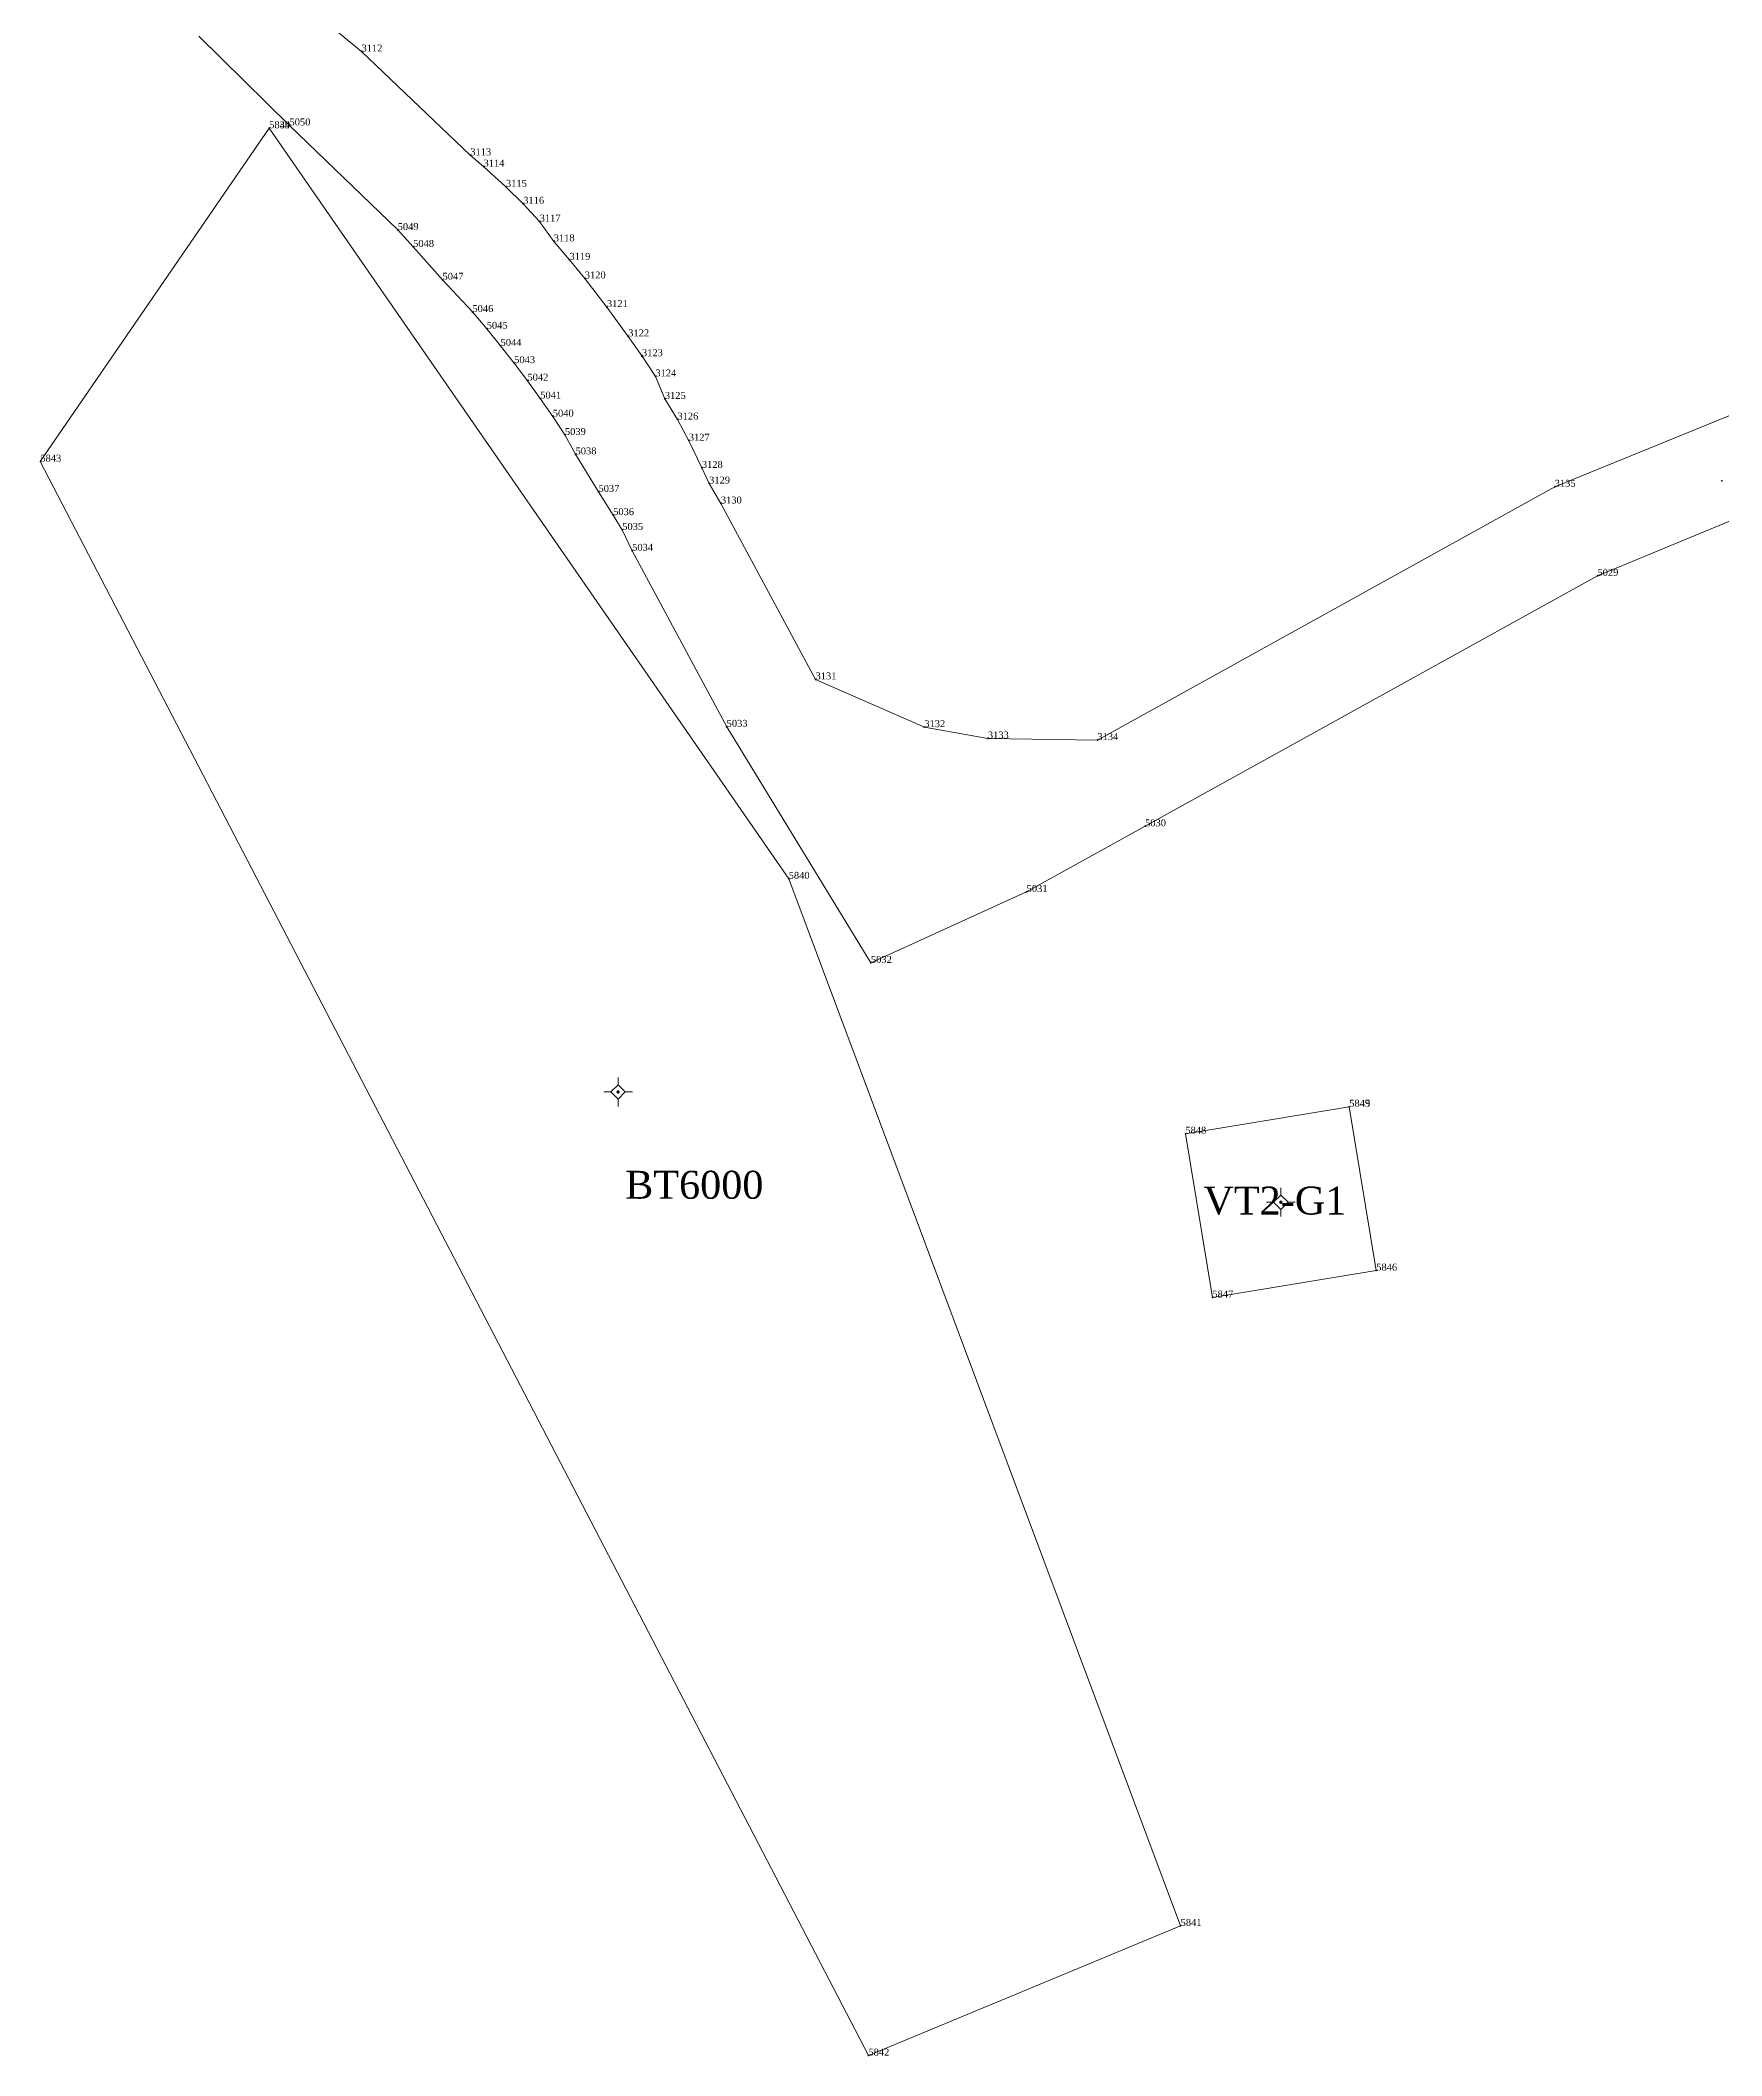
# Model space of a CAD drawing. Header units: metres. Extents: x 543554 to 549226, y 1840763 to 1844579.
# Drawn here: x 547172.5 to 547318.3, y 1841835.7 to 1842010.5 of the extents above; entities that cross this region are included whole.
import ezdxf

# ---------------------------------------------------------------- set-up
doc = ezdxf.new("R2010")
doc.units = ezdxf.units.M
doc.header["$MEASUREMENT"] = 0
for name, color, linetype, lineweight in [('Level 11', 7, 'Continuous', 0), ('Level 12', 7, 'Continuous', 0), ('Level 28', 7, 'Continuous', 0), ('Level 30', 7, 'Continuous', 0), ('Level 7', 7, 'Continuous', 0)]:
    doc.layers.add(name, color=color, linetype=linetype, lineweight=lineweight)
doc.styles.add('Style-Vntime', font='Vntime.shx')

# ---------------------------------------------------------------- blocks, each defined once
blk = doc.blocks.new('CENTRD')
at = {"layer": 'Level 11', "linetype": 'Continuous', "lineweight": 0}
h = blk.add_hatch(color=1, dxfattribs=at)
edge = h.paths.add_edge_path()
edge.add_arc((0, 0), 1.5, 0, 360)
at = {"layer": 'Level 11', "color": 1, "linetype": 'Continuous', "lineweight": 0}
for p, q in [((0, 6.2), (-6.3, 0)), ((0, 12.5), (0, 6.2)), ((6.2, 0), (0, 6.2)), ((-6.3, 0), (-12.5, 0)), ((-6.3, 0), (0, -6.3)), ((0, -6.3), (6.2, 0)), ((0, -6.3), (0, -12.5)), ((12.5, 0), (6.2, 0))]:
    blk.add_line(p, q, dxfattribs=at)
blk = doc.blocks.new('DDCT')
at = {"layer": 'Level 7', "color": 3, "linetype": 'Continuous', "lineweight": 30}
blk.add_point((0, 0), dxfattribs=at)
blk = doc.blocks.new('SHMIA_3111')
at = {"layer": 'Level 12', "color": 2, "linetype": 'Continuous', "lineweight": 0, "style": 'Style-Vntime'}
blk.add_text('3112', height=0.6, dxfattribs=at).set_placement((0, 0))
blk = doc.blocks.new('SHMIA_3112')
at = {"layer": 'Level 12', "color": 2, "linetype": 'Continuous', "lineweight": 0, "style": 'Style-Vntime'}
blk.add_text('3113', height=0.6, dxfattribs=at).set_placement((0, 0))
blk = doc.blocks.new('SHMIA_3113')
at = {"layer": 'Level 12', "color": 2, "linetype": 'Continuous', "lineweight": 0, "style": 'Style-Vntime'}
blk.add_text('3114', height=0.6, dxfattribs=at).set_placement((0, 0))
blk = doc.blocks.new('SHMIA_3114')
at = {"layer": 'Level 12', "color": 2, "linetype": 'Continuous', "lineweight": 0, "style": 'Style-Vntime'}
blk.add_text('3115', height=0.6, dxfattribs=at).set_placement((0, 0))
blk = doc.blocks.new('SHMIA_3115')
at = {"layer": 'Level 12', "color": 2, "linetype": 'Continuous', "lineweight": 0, "style": 'Style-Vntime'}
blk.add_text('3116', height=0.6, dxfattribs=at).set_placement((0, 0))
blk = doc.blocks.new('SHMIA_3116')
at = {"layer": 'Level 12', "color": 2, "linetype": 'Continuous', "lineweight": 0, "style": 'Style-Vntime'}
blk.add_text('3117', height=0.6, dxfattribs=at).set_placement((0, 0))
blk = doc.blocks.new('SHMIA_3117')
at = {"layer": 'Level 12', "color": 2, "linetype": 'Continuous', "lineweight": 0, "style": 'Style-Vntime'}
blk.add_text('3118', height=0.6, dxfattribs=at).set_placement((0, 0))
blk = doc.blocks.new('SHMIA_3118')
at = {"layer": 'Level 12', "color": 2, "linetype": 'Continuous', "lineweight": 0, "style": 'Style-Vntime'}
blk.add_text('3119', height=0.6, dxfattribs=at).set_placement((0, 0))
blk = doc.blocks.new('SHMIA_3119')
at = {"layer": 'Level 12', "color": 2, "linetype": 'Continuous', "lineweight": 0, "style": 'Style-Vntime'}
blk.add_text('3120', height=0.6, dxfattribs=at).set_placement((0, 0))
blk = doc.blocks.new('SHMIA_3120')
at = {"layer": 'Level 12', "color": 2, "linetype": 'Continuous', "lineweight": 0, "style": 'Style-Vntime'}
blk.add_text('3121', height=0.6, dxfattribs=at).set_placement((0, 0))
blk = doc.blocks.new('SHMIA_3121')
at = {"layer": 'Level 12', "color": 2, "linetype": 'Continuous', "lineweight": 0, "style": 'Style-Vntime'}
blk.add_text('3122', height=0.6, dxfattribs=at).set_placement((0, 0))
blk = doc.blocks.new('SHMIA_3122')
at = {"layer": 'Level 12', "color": 2, "linetype": 'Continuous', "lineweight": 0, "style": 'Style-Vntime'}
blk.add_text('3123', height=0.6, dxfattribs=at).set_placement((0, 0))
blk = doc.blocks.new('SHMIA_3123')
at = {"layer": 'Level 12', "color": 2, "linetype": 'Continuous', "lineweight": 0, "style": 'Style-Vntime'}
blk.add_text('3124', height=0.6, dxfattribs=at).set_placement((0, 0))
blk = doc.blocks.new('SHMIA_3124')
at = {"layer": 'Level 12', "color": 2, "linetype": 'Continuous', "lineweight": 0, "style": 'Style-Vntime'}
blk.add_text('3125', height=0.6, dxfattribs=at).set_placement((0, 0))
blk = doc.blocks.new('SHMIA_3125')
at = {"layer": 'Level 12', "color": 2, "linetype": 'Continuous', "lineweight": 0, "style": 'Style-Vntime'}
blk.add_text('3126', height=0.6, dxfattribs=at).set_placement((0, 0))
blk = doc.blocks.new('SHMIA_3126')
at = {"layer": 'Level 12', "color": 2, "linetype": 'Continuous', "lineweight": 0, "style": 'Style-Vntime'}
blk.add_text('3127', height=0.6, dxfattribs=at).set_placement((0, 0))
blk = doc.blocks.new('SHMIA_3127')
at = {"layer": 'Level 12', "color": 2, "linetype": 'Continuous', "lineweight": 0, "style": 'Style-Vntime'}
blk.add_text('3128', height=0.6, dxfattribs=at).set_placement((0, 0))
blk = doc.blocks.new('SHMIA_3128')
at = {"layer": 'Level 12', "color": 2, "linetype": 'Continuous', "lineweight": 0, "style": 'Style-Vntime'}
blk.add_text('3129', height=0.6, dxfattribs=at).set_placement((0, 0))
blk = doc.blocks.new('SHMIA_3129')
at = {"layer": 'Level 12', "color": 2, "linetype": 'Continuous', "lineweight": 0, "style": 'Style-Vntime'}
blk.add_text('3130', height=0.6, dxfattribs=at).set_placement((0, 0))
blk = doc.blocks.new('SHMIA_3130')
at = {"layer": 'Level 12', "color": 2, "linetype": 'Continuous', "lineweight": 0, "style": 'Style-Vntime'}
blk.add_text('3131', height=0.6, dxfattribs=at).set_placement((0, 0))
blk = doc.blocks.new('SHMIA_3131')
at = {"layer": 'Level 12', "color": 2, "linetype": 'Continuous', "lineweight": 0, "style": 'Style-Vntime'}
blk.add_text('3132', height=0.6, dxfattribs=at).set_placement((0, 0))
blk = doc.blocks.new('SHMIA_3132')
at = {"layer": 'Level 12', "color": 2, "linetype": 'Continuous', "lineweight": 0, "style": 'Style-Vntime'}
blk.add_text('3133', height=0.6, dxfattribs=at).set_placement((0, 0))
blk = doc.blocks.new('SHMIA_3133')
at = {"layer": 'Level 12', "color": 2, "linetype": 'Continuous', "lineweight": 0, "style": 'Style-Vntime'}
blk.add_text('3134', height=0.6, dxfattribs=at).set_placement((0, 0))
blk = doc.blocks.new('SHMIA_3134')
at = {"layer": 'Level 12', "color": 2, "linetype": 'Continuous', "lineweight": 0, "style": 'Style-Vntime'}
blk.add_text('3135', height=0.6, dxfattribs=at).set_placement((0, 0))
blk = doc.blocks.new('SHMIA_5028')
at = {"layer": 'Level 12', "color": 2, "linetype": 'Continuous', "lineweight": 0, "style": 'Style-Vntime'}
blk.add_text('5029', height=0.6, dxfattribs=at).set_placement((0, 0))
blk = doc.blocks.new('SHMIA_5029')
at = {"layer": 'Level 12', "color": 2, "linetype": 'Continuous', "lineweight": 0, "style": 'Style-Vntime'}
blk.add_text('5030', height=0.6, dxfattribs=at).set_placement((0, 0))
blk = doc.blocks.new('SHMIA_5030')
at = {"layer": 'Level 12', "color": 2, "linetype": 'Continuous', "lineweight": 0, "style": 'Style-Vntime'}
blk.add_text('5031', height=0.6, dxfattribs=at).set_placement((0, 0))
blk = doc.blocks.new('SHMIA_5031')
at = {"layer": 'Level 12', "color": 2, "linetype": 'Continuous', "lineweight": 0, "style": 'Style-Vntime'}
blk.add_text('5032', height=0.6, dxfattribs=at).set_placement((0, 0))
blk = doc.blocks.new('SHMIA_5032')
at = {"layer": 'Level 12', "color": 2, "linetype": 'Continuous', "lineweight": 0, "style": 'Style-Vntime'}
blk.add_text('5033', height=0.6, dxfattribs=at).set_placement((0, 0))
blk = doc.blocks.new('SHMIA_5033')
at = {"layer": 'Level 12', "color": 2, "linetype": 'Continuous', "lineweight": 0, "style": 'Style-Vntime'}
blk.add_text('5034', height=0.6, dxfattribs=at).set_placement((0, 0))
blk = doc.blocks.new('SHMIA_5034')
at = {"layer": 'Level 12', "color": 2, "linetype": 'Continuous', "lineweight": 0, "style": 'Style-Vntime'}
blk.add_text('5035', height=0.6, dxfattribs=at).set_placement((0, 0))
blk = doc.blocks.new('SHMIA_5035')
at = {"layer": 'Level 12', "color": 2, "linetype": 'Continuous', "lineweight": 0, "style": 'Style-Vntime'}
blk.add_text('5036', height=0.6, dxfattribs=at).set_placement((0, 0))
blk = doc.blocks.new('SHMIA_5036')
at = {"layer": 'Level 12', "color": 2, "linetype": 'Continuous', "lineweight": 0, "style": 'Style-Vntime'}
blk.add_text('5037', height=0.6, dxfattribs=at).set_placement((0, 0))
blk = doc.blocks.new('SHMIA_5037')
at = {"layer": 'Level 12', "color": 2, "linetype": 'Continuous', "lineweight": 0, "style": 'Style-Vntime'}
blk.add_text('5038', height=0.6, dxfattribs=at).set_placement((0, 0))
blk = doc.blocks.new('SHMIA_5038')
at = {"layer": 'Level 12', "color": 2, "linetype": 'Continuous', "lineweight": 0, "style": 'Style-Vntime'}
blk.add_text('5039', height=0.6, dxfattribs=at).set_placement((0, 0))
blk = doc.blocks.new('SHMIA_5039')
at = {"layer": 'Level 12', "color": 2, "linetype": 'Continuous', "lineweight": 0, "style": 'Style-Vntime'}
blk.add_text('5040', height=0.6, dxfattribs=at).set_placement((0, 0))
blk = doc.blocks.new('SHMIA_5040')
at = {"layer": 'Level 12', "color": 2, "linetype": 'Continuous', "lineweight": 0, "style": 'Style-Vntime'}
blk.add_text('5041', height=0.6, dxfattribs=at).set_placement((0, 0))
blk = doc.blocks.new('SHMIA_5041')
at = {"layer": 'Level 12', "color": 2, "linetype": 'Continuous', "lineweight": 0, "style": 'Style-Vntime'}
blk.add_text('5042', height=0.6, dxfattribs=at).set_placement((0, 0))
blk = doc.blocks.new('SHMIA_5042')
at = {"layer": 'Level 12', "color": 2, "linetype": 'Continuous', "lineweight": 0, "style": 'Style-Vntime'}
blk.add_text('5043', height=0.6, dxfattribs=at).set_placement((0, 0))
blk = doc.blocks.new('SHMIA_5043')
at = {"layer": 'Level 12', "color": 2, "linetype": 'Continuous', "lineweight": 0, "style": 'Style-Vntime'}
blk.add_text('5044', height=0.6, dxfattribs=at).set_placement((0, 0))
blk = doc.blocks.new('SHMIA_5044')
at = {"layer": 'Level 12', "color": 2, "linetype": 'Continuous', "lineweight": 0, "style": 'Style-Vntime'}
blk.add_text('5045', height=0.6, dxfattribs=at).set_placement((0, 0))
blk = doc.blocks.new('SHMIA_5045')
at = {"layer": 'Level 12', "color": 2, "linetype": 'Continuous', "lineweight": 0, "style": 'Style-Vntime'}
blk.add_text('5046', height=0.6, dxfattribs=at).set_placement((0, 0))
blk = doc.blocks.new('SHMIA_5046')
at = {"layer": 'Level 12', "color": 2, "linetype": 'Continuous', "lineweight": 0, "style": 'Style-Vntime'}
blk.add_text('5047', height=0.6, dxfattribs=at).set_placement((0, 0))
blk = doc.blocks.new('SHMIA_5047')
at = {"layer": 'Level 12', "color": 2, "linetype": 'Continuous', "lineweight": 0, "style": 'Style-Vntime'}
blk.add_text('5048', height=0.6, dxfattribs=at).set_placement((0, 0))
blk = doc.blocks.new('SHMIA_5048')
at = {"layer": 'Level 12', "color": 2, "linetype": 'Continuous', "lineweight": 0, "style": 'Style-Vntime'}
blk.add_text('5049', height=0.6, dxfattribs=at).set_placement((0, 0))
blk = doc.blocks.new('SHMIA_5049')
at = {"layer": 'Level 12', "color": 2, "linetype": 'Continuous', "lineweight": 0, "style": 'Style-Vntime'}
blk.add_text('5050', height=0.6, dxfattribs=at).set_placement((0, 0))
blk = doc.blocks.new('SHMIA_5838')
at = {"layer": 'Level 12', "color": 2, "linetype": 'Continuous', "lineweight": 0, "style": 'Style-Vntime'}
blk.add_text('5839', height=0.6, dxfattribs=at).set_placement((0, 0))
blk = doc.blocks.new('SHMIA_5839')
at = {"layer": 'Level 12', "color": 2, "linetype": 'Continuous', "lineweight": 0, "style": 'Style-Vntime'}
blk.add_text('5840', height=0.6, dxfattribs=at).set_placement((0, 0))
blk = doc.blocks.new('SHMIA_5840')
at = {"layer": 'Level 12', "color": 2, "linetype": 'Continuous', "lineweight": 0, "style": 'Style-Vntime'}
blk.add_text('5841', height=0.6, dxfattribs=at).set_placement((0, 0))
blk = doc.blocks.new('SHMIA_5841')
at = {"layer": 'Level 12', "color": 2, "linetype": 'Continuous', "lineweight": 0, "style": 'Style-Vntime'}
blk.add_text('5842', height=0.6, dxfattribs=at).set_placement((0, 0))
blk = doc.blocks.new('SHMIA_5842')
at = {"layer": 'Level 12', "color": 2, "linetype": 'Continuous', "lineweight": 0, "style": 'Style-Vntime'}
blk.add_text('5843', height=0.6, dxfattribs=at).set_placement((0, 0))
blk = doc.blocks.new('SHMIA_5843')
at = {"layer": 'Level 12', "color": 2, "linetype": 'Continuous', "lineweight": 0, "style": 'Style-Vntime'}
blk.add_text('5844', height=0.6, dxfattribs=at).set_placement((0, 0))
blk = doc.blocks.new('SHMIA_5844')
at = {"layer": 'Level 12', "color": 2, "linetype": 'Continuous', "lineweight": 0, "style": 'Style-Vntime'}
blk.add_text('5845', height=0.6, dxfattribs=at).set_placement((0, 0))
blk = doc.blocks.new('SHMIA_5845')
at = {"layer": 'Level 12', "color": 2, "linetype": 'Continuous', "lineweight": 0, "style": 'Style-Vntime'}
blk.add_text('5846', height=0.6, dxfattribs=at).set_placement((0, 0))
blk = doc.blocks.new('SHMIA_5846')
at = {"layer": 'Level 12', "color": 2, "linetype": 'Continuous', "lineweight": 0, "style": 'Style-Vntime'}
blk.add_text('5847', height=0.6, dxfattribs=at).set_placement((0, 0))
blk = doc.blocks.new('SHMIA_5847')
at = {"layer": 'Level 12', "color": 2, "linetype": 'Continuous', "lineweight": 0, "style": 'Style-Vntime'}
blk.add_text('5848', height=0.6, dxfattribs=at).set_placement((0, 0))
blk = doc.blocks.new('SHMIA_5848')
at = {"layer": 'Level 12', "color": 2, "linetype": 'Continuous', "lineweight": 0, "style": 'Style-Vntime'}
blk.add_text('5849', height=0.6, dxfattribs=at).set_placement((0, 0))

msp = doc.modelspace()

# ---------------------------------------------------------------- linework, layer by layer
at = {"layer": 'Level 30', "color": 2, "linetype": 'Continuous', "lineweight": 0, "flags": 128}
for points in [[(547191.8028, 1842016.5727), (547200.3469, 1842009.5138), (547209.7884, 1842000.5123), (547210.926, 1841999.5268), (547212.8813, 1841997.7805), (547214.3757, 1841996.3062), (547215.7986, 1841994.763), (547217.0249, 1841993.0482), (547218.3821, 1841991.4527), (547219.7071, 1841989.8304), (547221.634, 1841987.3469), (547223.4838, 1841984.809), (547224.6749, 1841983.086), (547225.8313, 1841981.3395), (547226.6545, 1841979.3855), (547227.7364, 1841977.6002), (547228.7328, 1841975.7654), (547229.8626, 1841973.4123), (547230.4927, 1841972.0484), (547231.5093, 1841970.3239), (547239.7194, 1841955.0724), (547249.1515, 1841950.9292), (547254.6567, 1841949.9451), (547264.1506, 1841949.8051), (547303.8049, 1841971.7733), (547320.8921, 1841978.742)], [(547186.2427, 1842010.8497), (547194.1136, 1842003.0978), (547203.4937, 1841994.0332), (547204.8317, 1841992.5722), (547207.3796, 1841989.7248), (547209.9705, 1841986.9248), (547211.2067, 1841985.4716), (547212.4135, 1841983.994), (547213.5905, 1841982.4926), (547214.7373, 1841980.9679), (547215.8533, 1841979.4206), (547216.9382, 1841977.8512), (547217.9915, 1841976.2605), (547218.9092, 1841974.5849), (547220.9013, 1841971.3346), (547222.1748, 1841969.3131), (547222.9562, 1841968.0299), (547223.8216, 1841966.2247), (547232.0146, 1841950.9641), (547244.5177, 1841930.4873), (547258.0225, 1841936.6397), (547268.2862, 1841942.3345), (547307.5124, 1841964.0513), (547318.9034, 1841968.745)], [(547271.374, 1841847.0001), (547237.3908, 1841937.7782), (547192.3461, 1842002.8608), (547172.5073, 1841973.948), (547244.3037, 1841835.7479), (547271.374, 1841847.0001)], [(547288.3316, 1841903.8079), (547285.9937, 1841918.0168), (547271.7848, 1841915.6789), (547274.1226, 1841901.47), (547288.3316, 1841903.8079)]]:
    msp.add_lwpolyline(points, dxfattribs=at)

# ---------------------------------------------------------------- block references
at = {"layer": 'Level 11', "color": 1, "linetype": 'Continuous', "lineweight": 0, "xscale": 0.1, "yscale": 0.1, "zscale": 0.1}
for p in [(547222.6, 1841919.3), (547280.06, 1841909.74)]:
    msp.add_blockref('CENTRD', p, dxfattribs=at)
at = {"layer": 'Level 12', "color": 2, "linetype": 'Continuous', "lineweight": 0}
for name, p in [('SHMIA_3111', (547200.35, 1842009.51)), ('SHMIA_5838', (547192.35, 1842002.86)), ('SHMIA_5843', (547192.35, 1842002.86)), ('SHMIA_5049', (547194.11, 1842003.1)), ('SHMIA_3112', (547209.79, 1842000.51)), ('SHMIA_3113', (547210.93, 1841999.53)), ('SHMIA_3114', (547212.88, 1841997.78)), ('SHMIA_3115', (547214.38, 1841996.31)), ('SHMIA_3116', (547215.8, 1841994.76)), ('SHMIA_5048', (547203.49, 1841994.03)), ('SHMIA_3117', (547217.02, 1841993.05)), ('SHMIA_5047', (547204.83, 1841992.57)), ('SHMIA_3118', (547218.38, 1841991.45)), ('SHMIA_5046', (547207.38, 1841989.72)), ('SHMIA_3119', (547219.71, 1841989.83)), ('SHMIA_5045', (547209.97, 1841986.92)), ('SHMIA_3120', (547221.63, 1841987.35)), ('SHMIA_5044', (547211.21, 1841985.47)), ('SHMIA_3121', (547223.48, 1841984.81)), ('SHMIA_5043', (547212.41, 1841983.99)), ('SHMIA_3122', (547224.67, 1841983.09)), ('SHMIA_5042', (547213.59, 1841982.49)), ('SHMIA_5041', (547214.74, 1841980.97)), ('SHMIA_3123', (547225.83, 1841981.34)), ('SHMIA_5040', (547215.85, 1841979.42)), ('SHMIA_3124', (547226.65, 1841979.39)), ('SHMIA_5039', (547216.94, 1841977.85)), ('SHMIA_3125', (547227.74, 1841977.6)), ('SHMIA_5038', (547217.99, 1841976.26)), ('SHMIA_3126', (547228.73, 1841975.77)), ('SHMIA_5842', (547172.51, 1841973.95)), ('SHMIA_5037', (547218.91, 1841974.58)), ('SHMIA_3127', (547229.86, 1841973.41)), ('SHMIA_3128', (547230.49, 1841972.05)), ('SHMIA_5036', (547220.9, 1841971.33)), ('SHMIA_3129', (547231.51, 1841970.32)), ('SHMIA_3134', (547303.8, 1841971.77)), ('SHMIA_5035', (547222.17, 1841969.31)), ('SHMIA_5034', (547222.96, 1841968.03)), ('SHMIA_5033', (547223.82, 1841966.22)), ('SHMIA_5028', (547307.51, 1841964.05)), ('SHMIA_3130', (547239.72, 1841955.07)), ('SHMIA_5032', (547232.01, 1841950.96)), ('SHMIA_3131', (547249.15, 1841950.93)), ('SHMIA_3132', (547254.66, 1841949.95)), ('SHMIA_3133', (547264.15, 1841949.81)), ('SHMIA_5029', (547268.29, 1841942.33)), ('SHMIA_5839', (547237.39, 1841937.78)), ('SHMIA_5030', (547258.02, 1841936.64)), ('SHMIA_5031', (547244.52, 1841930.49)), ('SHMIA_5844', (547285.99, 1841918.02)), ('SHMIA_5848', (547285.99, 1841918.02)), ('SHMIA_5847', (547271.78, 1841915.68)), ('SHMIA_5845', (547288.33, 1841903.81)), ('SHMIA_5846', (547274.12, 1841901.47)), ('SHMIA_5840', (547271.37, 1841847)), ('SHMIA_5841', (547244.3, 1841835.75))]:
    msp.add_blockref(name, p, dxfattribs=at)
at = {"layer": 'Level 7', "color": 3, "linetype": 'Continuous', "lineweight": 30}
for p in [(547200.35, 1842009.51), (547192.35, 1842002.86), (547192.35, 1842002.86), (547194.11, 1842003.1), (547209.79, 1842000.51), (547210.93, 1841999.53), (547212.88, 1841997.78), (547214.38, 1841996.31), (547203.49, 1841994.03), (547215.8, 1841994.76), (547204.83, 1841992.57), (547217.02, 1841993.05), (547218.38, 1841991.45), (547207.38, 1841989.72), (547219.71, 1841989.83), (547209.97, 1841986.92), (547221.63, 1841987.35), (547211.21, 1841985.47), (547212.41, 1841983.99), (547223.48, 1841984.81), (547213.59, 1841982.49), (547224.67, 1841983.09), (547214.74, 1841980.97), (547225.83, 1841981.34), (547215.85, 1841979.42), (547226.65, 1841979.39), (547216.94, 1841977.85), (547217.99, 1841976.26), (547227.74, 1841977.6), (547218.91, 1841974.58), (547228.73, 1841975.77), (547172.51, 1841973.95), (547229.86, 1841973.41), (547220.9, 1841971.33), (547230.49, 1841972.05), (547303.8, 1841971.77), (547318.28, 1841972.29), (547318.28, 1841972.29), (547222.17, 1841969.31), (547231.51, 1841970.32), (547222.96, 1841968.03), (547223.82, 1841966.22), (547307.51, 1841964.05), (547239.72, 1841955.07), (547232.01, 1841950.96), (547249.15, 1841950.93), (547254.66, 1841949.95), (547264.15, 1841949.81), (547268.29, 1841942.33), (547237.39, 1841937.78), (547258.02, 1841936.64), (547244.52, 1841930.49), (547285.99, 1841918.02), (547285.99, 1841918.02), (547271.78, 1841915.68), (547288.33, 1841903.81), (547274.12, 1841901.47), (547271.37, 1841847), (547244.3, 1841835.75)]:
    msp.add_blockref('DDCT', p, dxfattribs=at)

# ---------------------------------------------------------------- texts
at = {"layer": 'Level 28', "color": 1, "lineweight": 0, "style": 'Style-Vntime'}
for s, p in [('BT6000', (547223.2107, 1841910.0401)), ('VT2-G1', (547273.3449, 1841908.673))]:
    msp.add_text(s, height=2.42159, dxfattribs=at).set_placement(p)

doc.saveas('drawing.dxf')
